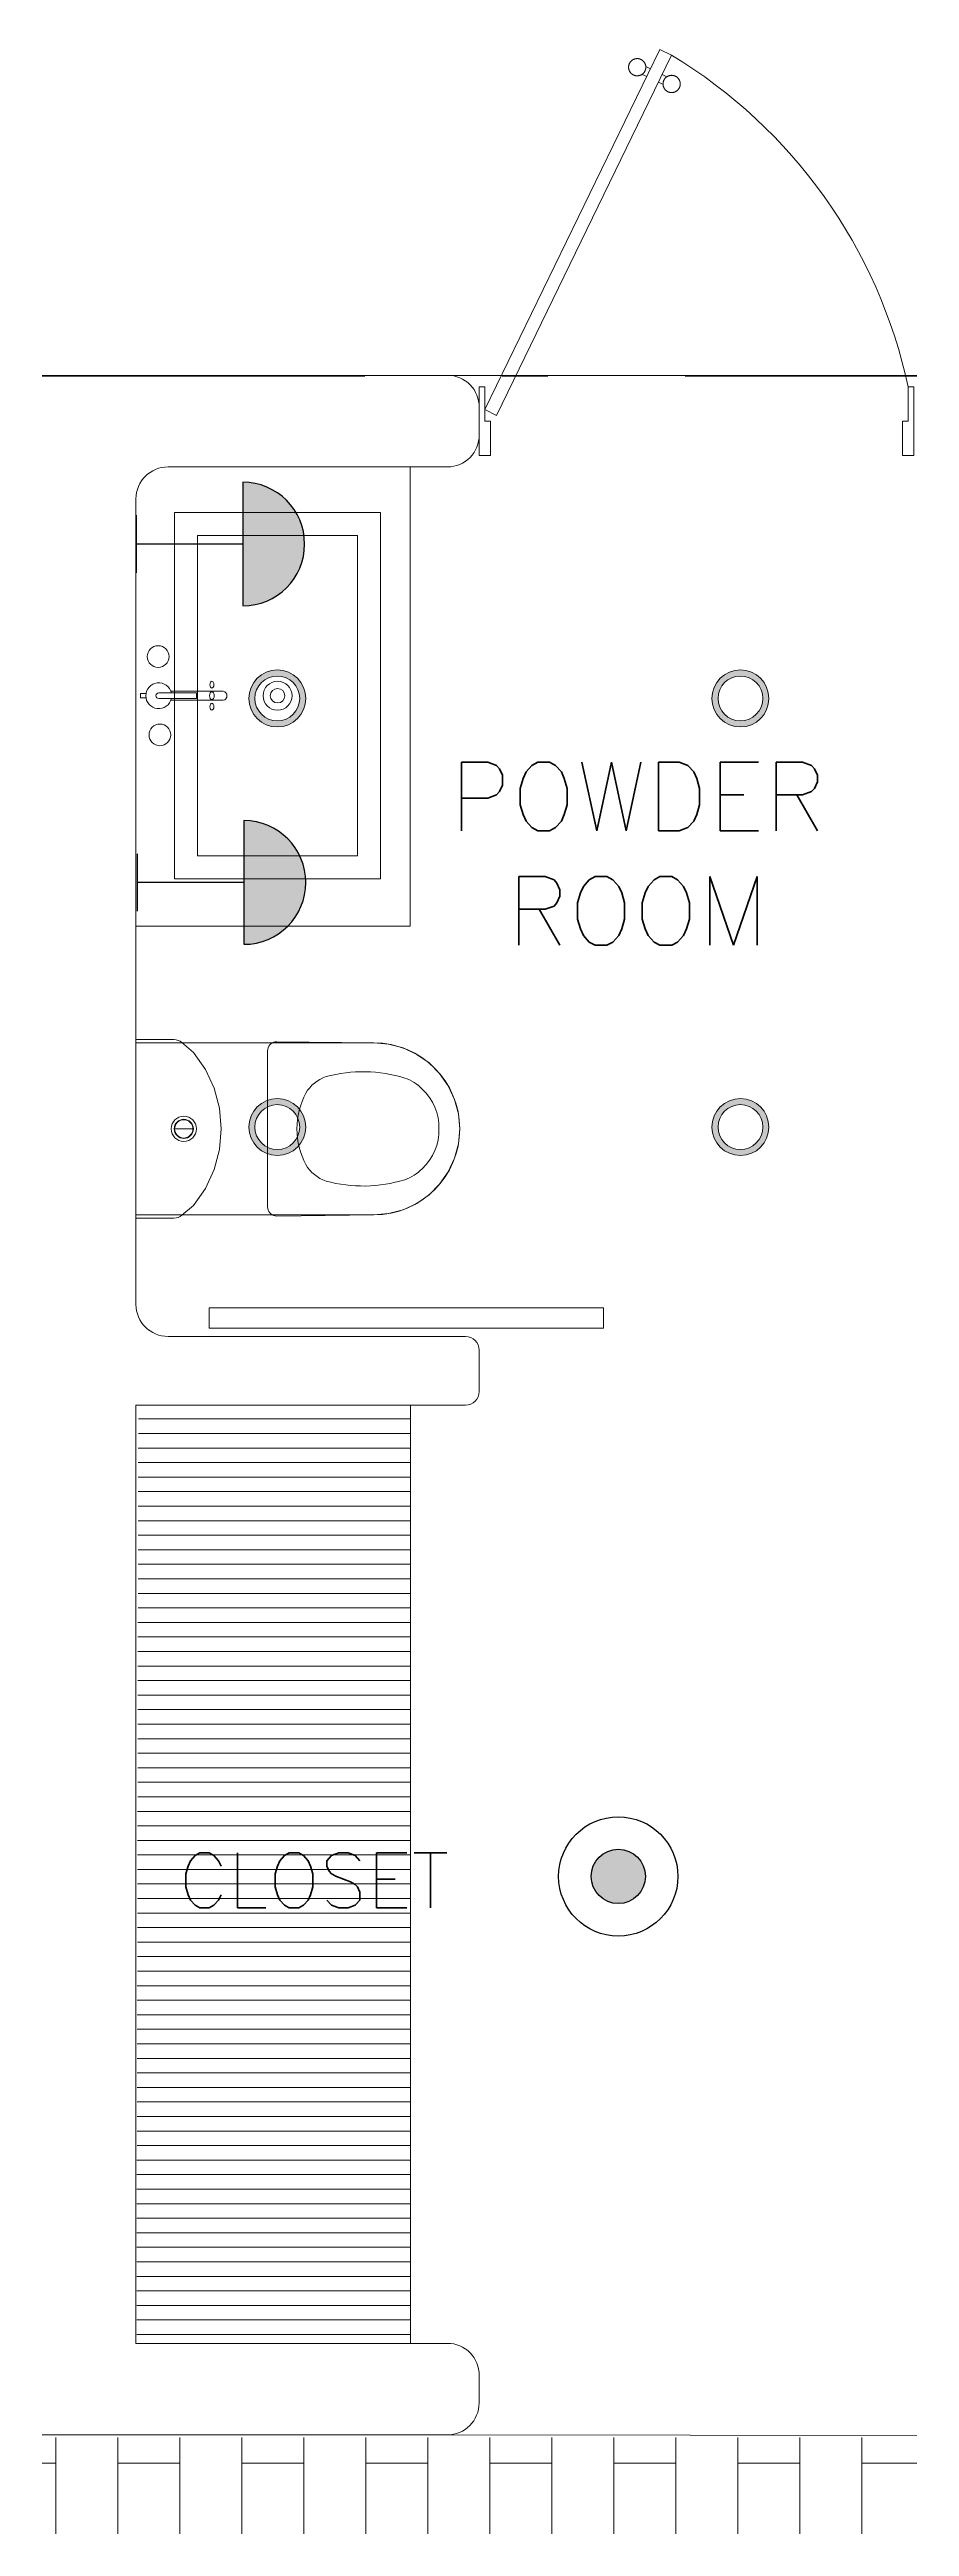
# Model space of a CAD drawing. Header units: metres. Extents: x 14 to 2416, y -346 to 476.
# Drawn here: x 49.36 to 51.24, y -207.04 to -201.63 of the extents above; entities that cross this region are included whole.
import ezdxf

# ---------------------------------------------------------------- set-up
doc = ezdxf.new("R2010")
doc.units = ezdxf.units.M
doc.linetypes.add('0', pattern=[0])
doc.linetypes.add('ACAD_ISO10W100', pattern=[18, 12, -3, 0, -3])
doc.layers.get('0').update_dxf_attribs({"linetype": '0', "lineweight": 20})
for name, color, linetype in [('1', 1, 'Continuous'), ('MAVA LUM', 1, 'Continuous'), ('MAVA Luminarias', 1, 'Continuous')]:
    doc.layers.add(name, color=color, linetype=linetype)
for name, color, linetype, lineweight in [('A-ANNO-TEXT', 20, 'Continuous', 13), ('A-DOOR', 35, 'Continuous', 5), ('A-WALL', 250, 'Continuous', 20), ('baños', 251, 'Continuous', 0), ('closets', 253, 'Continuous', 0), ('MAVA -LUMINARIAS', 1, 'Continuous', 18), ('piso', 253, 'Continuous', 0), ('textos', 7, 'Continuous', 0)]:
    doc.layers.add(name, color=color, linetype=linetype, lineweight=lineweight)
doc.layers.add('hatch piso', color=253, linetype='Continuous', lineweight=0, transparency=0.7)
doc.layers.add('SOLAR', color=7, linetype='ACAD_ISO10W100', lineweight=9, true_color=0xff1414)
doc.styles.add('DIMTEXT', font='dim.shx', dxfattribs={"width": 0.75})
doc.styles.get("Standard").update_dxf_attribs({"font": 'arial.ttf', "height": 0.1875})

# ---------------------------------------------------------------- blocks, each defined once
blk = doc.blocks.new('Caroma_ToiletSuites')
at = {"layer": 'baños'}
for p, q in [((-32.6, 705.1), (-64.3, 696.7)), ((0, 708), (-32.6, 705.1)), ((32.6, 705.1), (0, 708)), ((64.3, 696.7), (32.6, 705.1)), ((-120.8, 664), (-144, 640.8)), ((-94, 682.8), (-120.8, 664)), ((-64.3, 696.7), (-94, 682.8)), ((94, 682.8), (64.3, 696.7)), ((120.8, 664), (94, 682.8)), ((144, 640.8), (120.8, 664)), ((-162.8, 614), (-176.7, 584.3)), ((-144, 640.8), (-162.8, 614)), ((162.8, 614), (144, 640.8)), ((176.7, 584.3), (162.8, 614)), ((-185.1, 552.6), (-188, 520)), ((-176.7, 584.3), (-185.1, 552.6)), ((185.1, 552.6), (176.7, 584.3)), ((188, 520), (185.1, 552.6)), ((-188, 520), (-190.5, 308)), ((-188, 0), (-188, 520)), ((188, 520), (188, 0)), ((190.5, 308), (188, 520)), ((-190.5, 308), (-190.2, 304.5)), ((-190.2, 304.5), (-189.3, 301.2)), ((-189.3, 301.2), (-187.8, 298)), ((-187.8, 298), (-185.8, 295.1)), ((-185.8, 295.1), (-183.4, 292.7)), ((-183.4, 292.7), (-180.5, 290.7)), ((-180.5, 290.7), (-177.3, 289.2)), ((-177.3, 289.2), (-174, 288.3)), ((-174, 288.3), (-170.5, 288)), ((-170.5, 288), (170.5, 288)), ((170.5, 288), (174, 288.3)), ((174, 288.3), (177.3, 289.2)), ((177.3, 289.2), (180.5, 290.7)), ((180.5, 290.7), (183.4, 292.7)), ((183.4, 292.7), (185.8, 295.1)), ((185.8, 295.1), (187.8, 298)), ((187.8, 298), (189.3, 301.2)), ((189.3, 301.2), (190.2, 304.5)), ((190.2, 304.5), (190.5, 308)), ((-88.9, 171.3), (-130, 152.2)), ((-45.1, 183.1), (-88.9, 171.3)), ((0, 187), (-45.1, 183.1)), ((45.1, 183.1), (0, 187)), ((88.9, 171.3), (45.1, 183.1)), ((130, 152.2), (88.9, 171.3)), ((-167.1, 126.2), (-188.7, 100.9)), ((-130, 152.2), (-167.1, 126.2)), ((0, 85), (0, 125)), ((167.1, 126.2), (130, 152.2)), ((188.7, 100.9), (167.1, 126.2)), ((-194.6, 88.2), (-195, 83.5)), ((-195, 83.5), (-195, 0)), ((-193.4, 92.7), (-194.6, 88.2)), ((-191.4, 97), (-193.4, 92.7)), ((-188.7, 100.9), (-191.4, 97)), ((191.4, 97), (188.7, 100.9)), ((193.4, 92.7), (191.4, 97)), ((194.6, 88.2), (193.4, 92.7)), ((195, 83.5), (194.6, 88.2)), ((195, 0), (195, 83.5)), ((-195, 0), (195, 0)), ((188, 0), (-188, 0))]:
    blk.add_line(p, q, dxfattribs=at)
for centre, radius, start, end in [((0, 520), 188, 0, 180), ((-2.7, 547.4), 115.2, 88.6565, 137.0404), ((2.7, 547.4), 115.2, 42.9609, 91.3415), ((-18.8, 556.1), 97.6, 134.3372, 160.9897), ((18.8, 556.1), 97.6, 19.01, 45.6643), ((183, 496.7), 307.9, 162.7713, 195.2143), ((-183, 496.7), 307.9, 344.7852, 17.2286), ((-36.1, 442.4), 82.4, 198.763, 239.3582), ((36.1, 442.4), 82.4, 300.6412, 341.2351), ((2.9, 529.9), 177.9, 242.916, 269.0659), ((-2.9, 529.9), 177.9, 270.9339, 297.0836), ((0, 105), 27.5, 0, 180), ((0, 105), 21, 0, 180), ((0, 105), 20, 0, 180), ((0, 105), 27.5, 180, 0), ((0, 105), 21, 180, 0), ((0, 105), 20, 180, 0)]:
    blk.add_arc(centre, radius, start, end, dxfattribs=at)
blk = doc.blocks.new('puerta 1.00')
at = {"layer": 'A-DOOR'}
for p, q in [((-0.15, -0.0125), (-0.9369, -0.3949)), ((-0.1376, -0.038), (-0.9245, -0.4204)), ((-0.1376, -0.038), (-0.15, -0.0125)), ((-0.8946, -0.3743), (-0.8996, -0.3641)), ((-0.8777, -0.3661), (-0.8826, -0.3559)), ((-0.9369, -0.3949), (-0.9245, -0.4204)), ((-0.8822, -0.3998), (-0.8772, -0.4101)), ((-0.8653, -0.3916), (-0.8603, -0.4018))]:
    blk.add_line(p, q, dxfattribs=at)
for points in [[(-0.05, 0), (-0.05, -0.025), (-0.125, -0.025), (-0.125, -0.0125), (-0.2, -0.0125), (-0.2, 0), (-0.05, 0)], [(-0.05, -0.95), (-0.05, -0.925), (-0.125, -0.925), (-0.125, -0.9375), (-0.2, -0.9375), (-0.2, -0.95), (-0.05, -0.95)]]:
    blk.add_lwpolyline(points, dxfattribs=at)
blk.add_arc((0.0366, 0.1602), 1.1229, 211.1336, 257.8343, dxfattribs=at)
for points in [[(-0.8982, -0.3642), (-0.9033, -0.3642), (-0.912, -0.3591), (-0.917, -0.3504), (-0.917, -0.3403), (-0.912, -0.3316), (-0.9033, -0.3265), (-0.8932, -0.3265), (-0.8844, -0.3316), (-0.8794, -0.3403), (-0.8794, -0.3504), (-0.8844, -0.3591), (-0.8932, -0.3642), (-0.8982, -0.3642)], [(-0.8617, -0.4394), (-0.8667, -0.4394), (-0.8754, -0.4344), (-0.8805, -0.4256), (-0.8805, -0.4156), (-0.8754, -0.4068), (-0.8667, -0.4018), (-0.8566, -0.4018), (-0.8479, -0.4068), (-0.8428, -0.4156), (-0.8428, -0.4257), (-0.8479, -0.4344), (-0.8566, -0.4394), (-0.8617, -0.4394)]]:
    blk.add_open_spline(points, degree=2, dxfattribs=at)
blk = doc.blocks.new('A$C8d867532')
at = {"layer": 'baños', "linetype": 'Continuous'}
blk.add_line((0.0395, 0.4062, 0), (0.1223, 0.4062, 0.0004), dxfattribs=at)
at = {"layer": 'baños'}
for points in [[(0.0743, 0.8), (0.5243, 0.8), (0.5243, 0), (0.0743, 0)], [(0.1243, 0.75), (0.4743, 0.75), (0.4743, 0.05), (0.1243, 0.05)]]:
    blk.add_lwpolyline(points, close=True, dxfattribs=at)
at = {"layer": 'baños', "linetype": 'Continuous'}
for points, elevation in [([(0.0114, 0.405), (0.0005, 0.405), (0, 0.4043), (0, 0.3957)], 0), ([(0, 0.3957), (0.0005, 0.395), (0.0114, 0.395)], 0), ([(0.1223, 0.4062), (0.1223, 0.3939)], 0.0004)]:
    blk.add_lwpolyline(points, dxfattribs=dict(at, elevation=elevation))
blk.add_lwpolyline([(0.0672, 0.3939, -9.082434), (0.0672, 0.4062)], format="xyb", dxfattribs=at)
at = {"layer": 'baños', "linetype": 'Continuous', "elevation": 0}
for points in [[(0.0333, 0.4, -0.385153), (0.0395, 0.4062), (0.0395, 0.4062)], [(0.0333, 0.4, 0.385153), (0.0395, 0.3939), (0.0395, 0.3939)], [(0.0661, 0.4101), (0.1804, 0.4101, -0.363105), (0.1887, 0.4, -0.363105), (0.1804, 0.39), (0.0661, 0.39)]]:
    blk.add_lwpolyline(points, format="xyb", dxfattribs=at)
at = {"layer": 'baños', "linetype": 'Continuous', "extrusion": (1.31781e-06, -1, -8.43443e-26), "elevation": -0.3939}
blk.add_lwpolyline([(0.1223, 0.0004), (0.0395, 0)], close=True, dxfattribs=at)
at = {"layer": 'baños', "linetype": 'Continuous'}
for centre, radius in [((0.0422, 0.4857), 0.0237), ((0.2993, 0.4), 0.0317), ((0.2993, 0.4), 0.0159), ((0.0384, 0.3146), 0.0237)]:
    blk.add_circle(centre, radius, dxfattribs=at)
at = {"layer": 'baños', "linetype": 'Continuous', "extrusion": (3.61622e-27, 8.43443e-26, -1)}
for centre, major_axis, ratio in [((0.1558, 0.4), (0, -0.0085), 0.599546), ((0.1557, 0.424), (0.00005, -0.0075), 0.581577), ((0.1558, 0.376), (0.00005, -0.0075), 0.581577)]:
    blk.add_ellipse(centre, major_axis=major_axis, ratio=ratio, dxfattribs=at)
at = {"layer": 'baños', "linetype": 'Continuous', "flags": 8}
for tag, p in [('TRADENAME', (0.1887, 0.4, 0)), ('MODELNUMBER', (0.1887, 0.4, 0)), ('MATERIAL', (0.1888, 0.4, 0)), ('PRODUCT', (0.1888, 0.4, 0))]:
    blk.add_attdef(tag, p, '', height=0.0000254, rotation=270.0001, dxfattribs=at)
at = {"layer": 'baños', "linetype": 'Continuous'}
for tag, p in [('MATERIAL', (0.299, 0.3999)), ('PRODUCT', (0.299, 0.3999)), ('TRADENAME', (0.2991, 0.3999)), ('MODELNUMBER', (0.2991, 0.3999))]:
    blk.add_attdef(tag, p, '', height=0.0000254, rotation=90.0001, dxfattribs=at)
blk = doc.blocks.new('PL BASE 1N NASAS 09')
at = {"layer": 'closets', "transparency": 33554687}
h = blk.add_hatch(dxfattribs=at)
h.set_pattern_fill('LINE', color=256, scale=0.01, angle=180)
h.set_pattern_definition([(180, (-436.975463, -2859.17424), (-4e-18, -0.03175), [])])
h.paths.add_polyline_path([(-100.8257, -37.4997), (-100.8295, -39.5497), (-100.2311, -39.5497), (-100.2311, -37.4997)])
at = {"layer": 'A-DOOR'}
blk.add_lwpolyline([(-100.6713, -37.2871), (-99.8095, -37.2871), (-99.8095, -37.3316), (-100.6713, -37.3316)], close=True, dxfattribs=at)
at = {"layer": 'A-WALL'}
for p, q in [((-101.981, -35.2497), (-100.15, -35.2497)), ((-100.0811, -35.3797), (-100.0811, -35.3197)), ((-100.761, -35.4497), (-100.15, -35.4497)), ((-100.831, -37.2797), (-100.831, -35.5197)), ((-100.761, -37.3497), (-100.1111, -37.3497)), ((-100.0811, -37.3797), (-100.0811, -37.4697)), ((-100.831, -37.4997), (-100.1111, -37.4997)), ((-100.831, -39.5497), (-100.831, -37.4997)), ((-100.15, -39.5497), (-100.831, -39.5497)), ((-100.0811, -39.6197), (-100.0811, -39.6797)), ((-100.1511, -39.7497), (-103.915, -39.7497))]:
    blk.add_line(p, q, dxfattribs=at)
for centre, radius, start, end in [((-100.1501, -35.3188), 0.0691, 359.2271, 89.8655), ((-100.1501, -35.3807), 0.0691, 270.1345, 0.7729), ((-100.761, -35.5197), 0.07, 90, 180), ((-100.761, -37.2797), 0.07, 180, 270), ((-100.1111, -37.3797), 0.03, 0, 90), ((-100.1111, -37.4697), 0.03, 270, 0), ((-100.1501, -39.6188), 0.0691, 359.2271, 89.8655), ((-100.1511, -39.6797), 0.07, 270, 0)]:
    blk.add_arc(centre, radius, start, end, dxfattribs=at)
at = {"layer": 'baños'}
for q in [(-100.2315, -35.4497), (-100.8315, -36.4532)]:
    blk.add_line((-100.2315, -36.4532), q, dxfattribs=at)
at = {"layer": 'closets', "transparency": 33554687}
blk.add_line((-100.2311, -39.5497), (-100.2311, -37.4997), dxfattribs=at)
at = {"layer": 'piso'}
for p, q in [((-100.15, -35.2497), (-99.1011, -35.2497)), ((-100.1511, -39.7497), (-99.0894, -39.7507))]:
    blk.add_line(p, q, dxfattribs=at)
at = {"layer": '1'}
ref = blk.add_blockref('A$C8d867532', (-100.8209, -35.5497), dxfattribs=dict(at, xscale=-1, rotation=180))
ref.add_attrib('MATERIAL', 'VITREOUS CHINA', (-100.522, -35.9496), dxfattribs={"layer": 'baños', "linetype": 'Continuous', "height": 0.0000254, "rotation": 269.9999})
ref.add_attrib('PRODUCT', 'BATHROOM SINK', (-100.5219, -35.9496), dxfattribs={"layer": 'baños', "linetype": 'Continuous', "height": 0.0000254, "rotation": 269.9999})
ref.add_attrib('TRADENAME', 'VOX', (-100.5219, -35.9496), dxfattribs={"layer": 'baños', "linetype": 'Continuous', "height": 0.0000254, "rotation": 269.9999})
ref.add_attrib('MODELNUMBER', 'K-5373', (-100.5218, -35.9496), dxfattribs={"layer": 'baños', "linetype": 'Continuous', "height": 0.0000254, "rotation": 269.9999})
ref.add_attrib('MATERIAL', 'BRASS', (-100.6321, -35.9498, 0), dxfattribs={"layer": 'baños', "linetype": 'Continuous', "height": 0.0000254, "rotation": 89.9999})
ref.add_attrib('PRODUCT', 'FAUCETS', (-100.6322, -35.9498, 0), dxfattribs={"layer": 'baños', "linetype": 'Continuous', "height": 0.0000254, "rotation": 89.9999})
ref.add_attrib('TRADENAME', 'PURIST', (-100.6322, -35.9498, 0), dxfattribs={"layer": 'baños', "linetype": 'Continuous', "height": 0.0000254, "rotation": 89.9999})
ref.add_attrib('MODELNUMBER', 'K-14404-4A', (-100.6322, -35.9498, 0), dxfattribs={"layer": 'baños', "linetype": 'Continuous', "height": 0.0000254, "rotation": 89.9999})
at = {"layer": 'A-DOOR', "xscale": -1, "rotation": 90}
blk.add_blockref('puerta 1.00', (-100.0811, -35.4747), dxfattribs=at)
at = {"layer": 'baños', "xscale": -0.000999999934791, "yscale": 0.000999999934791, "rotation": 270}
blk.add_blockref('Caroma_ToiletSuites', (-100.8315, -36.8961), dxfattribs=at)
at = {"layer": 'textos', "char_height": 0.15, "attachment_point": 9}
for s, insert, width in [('\\pxqc;{\\Fromans|c0;POWDER\\PROOM}', (-98.03, -36.495), 3.408577), ('\\pxqc;{\\Fromans|c0;\\H0.8x;CLOSET\\H1.25x; }', (-98.7396, -38.5982), 3.404877)]:
    blk.add_mtext(s, dxfattribs=dict(at, insert=insert, width=width))
blk = doc.blocks.new('PL MUEBLES 1N NASAS 09')
at = {"layer": 'hatch piso'}
h = blk.add_hatch(dxfattribs=at)
h.set_pattern_fill('AR-BRSTD', color=256, scale=0.002, angle=-90)
h.set_pattern_definition([(270, (-8.74588, 232.01007), (0.1354836, -2e-17), []), (0, (-8.74588, 232.01007), (0.1354836, 0.2032), [0.1354836, -0.1354836])])
edge = h.paths.add_edge_path()
edge.add_line((62.3305, 47.1481), (63.2305, 47.1481))
edge.add_line((63.2305, 47.1481), (63.2305, 48.4481))
edge.add_line((63.2305, 48.4481), (56.5331, 48.4481))
edge.add_line((56.5331, 48.4481), (56.5331, 48.2731))
edge.add_line((56.5331, 48.2731), (56.3831, 48.2731))
edge.add_line((56.3831, 48.2731), (56.3831, 48.4536))
edge.add_line((56.3831, 48.4536), (54.5879, 48.4536))
edge.add_line((54.5879, 48.4536), (54.5879, 46.9481))
edge.add_line((54.5879, 46.9481), (55.8257, 46.9481))
edge.add_arc((55.8755, 46.9973), 0.07, 180, 224.6727, ccw=False)
edge.add_line((55.8055, 46.9973), (55.8055, 47.1073))
edge.add_arc((55.8755, 47.1073), 0.07, 90, 180, ccw=False)
edge.add_line((55.8755, 47.1773), (55.9855, 47.1773))
edge.add_arc((55.9855, 47.1073), 0.07, 0, 90, ccw=False)
edge.add_line((56.0555, 47.1073), (56.0555, 46.9973))
edge.add_arc((55.9855, 46.9973), 0.07, -44.6727, 0, ccw=False)
edge.add_line((56.0353, 46.9481), (59.0257, 46.9481))
edge.add_arc((59.0755, 46.9973), 0.07, 180, 224.6728, ccw=False)
edge.add_line((59.0055, 46.9973), (59.0055, 47.1073))
edge.add_arc((59.0755, 47.1073), 0.07, 90, 180, ccw=False)
edge.add_line((59.0755, 47.1773), (59.1855, 47.1773))
edge.add_arc((59.1855, 47.1073), 0.07, 0, 90, ccw=False)
edge.add_line((59.2555, 47.1073), (59.2555, 46.9973))
edge.add_arc((59.1855, 46.9973), 0.07, -90, 0, ccw=False)
edge.add_line((59.1855, 46.9273), (59.0755, 46.9273))
edge.add_arc((59.0755, 46.9973), 0.07, 229.9948, 270, ccw=False)
edge.add_line((59.0305, 46.9437), (59.0305, 44.972))
edge.add_arc((59.0755, 44.9184), 0.07, 90, 130.0052, ccw=False)
edge.add_line((59.0755, 44.9884), (59.1855, 44.9884))
edge.add_arc((59.1855, 44.9184), 0.07, 0, 90, ccw=False)
edge.add_line((59.2555, 44.9184), (59.2555, 44.8084))
edge.add_arc((59.1855, 44.8084), 0.07, -90, 0, ccw=False)
edge.add_line((59.1855, 44.7384), (59.0755, 44.7384))
edge.add_arc((59.0755, 44.8084), 0.07, 229.9948, 270, ccw=False)
edge.add_line((59.0305, 44.7548), (59.0305, 41.172))
edge.add_arc((59.0755, 41.1184), 0.07, 90, 130.0052, ccw=False)
edge.add_line((59.0755, 41.1884), (59.1855, 41.1884))
edge.add_arc((59.1855, 41.1184), 0.07, 0, 90, ccw=False)
edge.add_line((59.2555, 41.1184), (59.2555, 41.0084))
edge.add_arc((59.1855, 41.0084), 0.07, -90, 0, ccw=False)
edge.add_line((59.1855, 40.9384), (59.0755, 40.9384))
edge.add_arc((59.0755, 41.0084), 0.07, 180, 270, ccw=False)
edge.add_line((59.0055, 41.0084), (59.0055, 41.1184))
edge.add_arc((59.0755, 41.1184), 0.07, 149.8481, 180, ccw=False)
edge.add_line((59.0149, 41.1535), (56.0391, 41.1535))
edge.add_arc((55.9855, 41.1085), 0.07, 0, 40.0052, ccw=False)
edge.add_line((56.0555, 41.1085), (56.0555, 40.9985))
edge.add_arc((55.9855, 40.9985), 0.07, -90, 0, ccw=False)
edge.add_line((55.9855, 40.9285), (55.8755, 40.9285))
edge.add_arc((55.8755, 40.9985), 0.07, 180, 270, ccw=False)
edge.add_line((55.8055, 40.9985), (55.8055, 41.1085))
edge.add_arc((55.8755, 41.1085), 0.07, 139.9948, 180, ccw=False)
edge.add_line((55.8219, 41.1535), (50.4363, 41.1535))
edge.add_arc((50.3827, 41.1085), 0.07, 0, 40.0052, ccw=False)
edge.add_line((50.4527, 41.1085), (50.4527, 40.9985))
edge.add_arc((50.3827, 40.9985), 0.07, -90, 0, ccw=False)
edge.add_line((50.3827, 40.9285), (50.2727, 40.9285))
edge.add_arc((50.2727, 40.9985), 0.07, 180, 270, ccw=False)
edge.add_line((50.2027, 40.9985), (50.2027, 41.1085))
edge.add_arc((50.2727, 41.1085), 0.07, 139.9948, 180, ccw=False)
edge.add_line((50.2191, 41.1535), (46.4305, 41.1535))
edge.add_line((46.4305, 41.1535), (46.4305, 40.9535))
edge.add_line((46.4305, 40.9535), (44.3305, 40.9535))
edge.add_line((44.3305, 40.9535), (44.3305, 39.3536))
edge.add_line((44.3305, 39.3536), (47.8305, 39.3536))
edge.add_line((47.8305, 39.3536), (47.8305, 38.9536))
edge.add_line((47.8305, 38.9536), (62.3305, 38.9536))
edge.add_line((62.3305, 38.9536), (62.3305, 47.1481))
at = {"layer": 'baños'}
blk.add_blockref('PL BASE 1N NASAS 09', (162.2615, 88.2033), dxfattribs=at)
blk = doc.blocks.new('A$Cbef68299')
blk.add_blockref('PL MUEBLES 1N NASAS 09', (-30.7659, -32.0535))
blk = doc.blocks.new('A$Cc5be7df0')
at = {"layer": 'SOLAR', "ltscale": 0.1}
blk.add_lwpolyline([(50.6493, 18.241), (12.7705, 18.2411), (13.2139, 38.2316), (50.9852, 38.2377)], close=True, dxfattribs=at)
at = {"layer": 'A-ANNO-TEXT'}
blk.add_blockref('A$Cbef68299', (4.1493, 17.337), dxfattribs=at)
blk = doc.blocks.new('SUPERFICIAL')
at = {"layer": 'MAVA LUM'}
h = blk.add_hatch(color=256, dxfattribs=at)
h.dxf.hatch_style = 1
edge = h.paths.add_edge_path()
edge.add_arc((0.0008, 0.0016), 0.059, 0, 360)
for radius in [0.1303, 0.0593]:
    blk.add_circle((0.0008, 0.0016, 0), radius, dxfattribs=at)
at = {"ltscale": 1e-05, "style": 'DIMTEXT', "flags": 1}
blk.add_attdef('MULTIPLICADOR', (0.0928, 0.4687), '', height=0.15, dxfattribs=at)
blk = doc.blocks.new('downlight')
at = {"layer": 'MAVA -LUMINARIAS'}
h = blk.add_hatch(color=3, dxfattribs=at)
h.dxf.hatch_style = 1
h.paths.add_polyline_path([(-5.416, -22.4571, 1), (-5.2917, -22.4571, 1)])
h.paths.add_polyline_path([(-5.3048, -22.4571, -1), (-5.4029, -22.4571, -1)], flags=16)
at = {"layer": 'MAVA -LUMINARIAS', "color": 3}
for radius in [0.0622, 0.049]:
    blk.add_circle((-5.3539, -22.4571), radius, dxfattribs=at)
blk = doc.blocks.new('SCONCE 2')
at = {"layer": 'MAVA Luminarias', "linetype": 'Continuous'}
blk.add_hatch(color=1, dxfattribs=at).paths.add_polyline_path([(0.342, -0.24, 1), (-0.169, -0.24)])
at = {"layer": 'MAVA Luminarias', "color": 1, "linetype": 'Continuous'}
for p, q in [((-0.169, -0.24), (0.342, -0.24)), ((0.087, -0.24), (0.087, -0.682)), ((-0.032, -0.682), (0.206, -0.682))]:
    blk.add_line(p, q, dxfattribs=at)
blk.add_arc((0.087, -0.24), 0.256, 0, 180, dxfattribs=at)

msp = doc.modelspace()

# ---------------------------------------------------------------- block references
at = {"layer": 'A-ANNO-TEXT'}
msp.add_blockref('A$Cc5be7df0', (14.7377, -240.577), dxfattribs=at)
at = {"layer": 'MAVA Luminarias', "linetype": 'Continuous', "xscale": 0.5277282914889166, "yscale": 0.5277282914889166, "zscale": 0.5277282914889166, "rotation": 270}
for p in [(49.9117, -202.6626), (49.9143, -203.4021)]:
    msp.add_blockref('SCONCE 2', p, dxfattribs=at)
at = {"layer": 'MAVA Luminarias'}
for name, p in [('downlight', (55.2143, -180.5888)), ('downlight', (56.2263, -180.5888)), ('downlight', (55.2143, -181.5253)), ('downlight', (56.2263, -181.5253)), ('SUPERFICIAL', (50.6047, -205.6213, 0))]:
    msp.add_blockref(name, p, dxfattribs=at)

doc.saveas('drawing.dxf')
